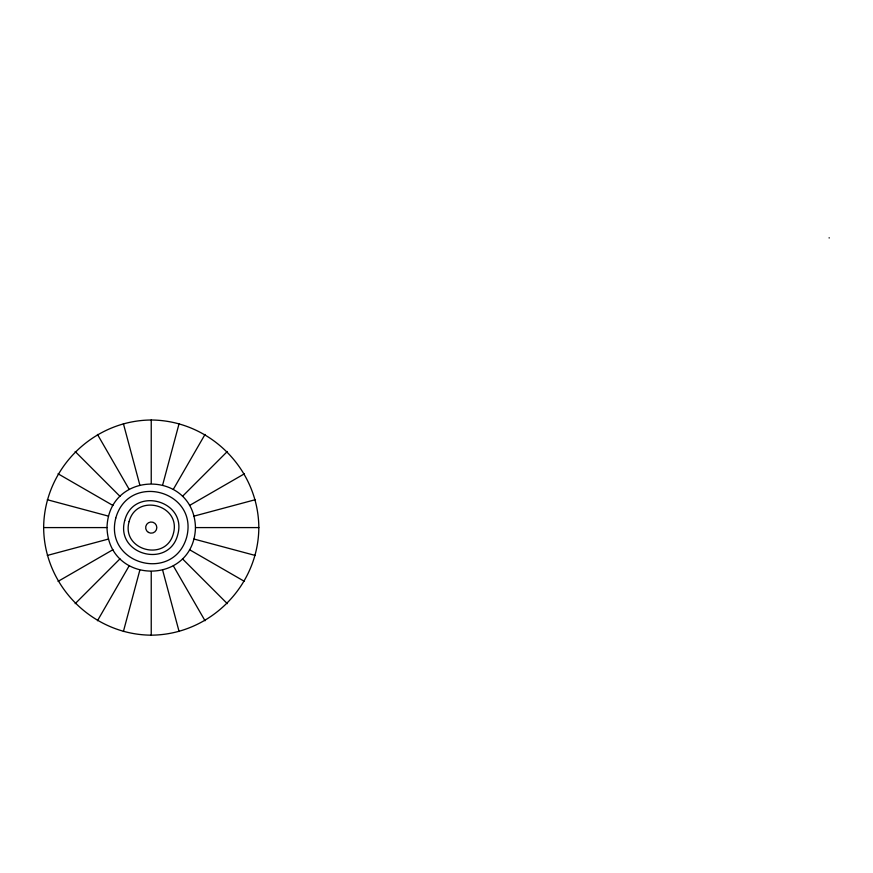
<?xml version="1.0" encoding="UTF-8"?>
<svg xmlns="http://www.w3.org/2000/svg" width="873" height="873" viewBox="0 0 873 873"><rect width="100%" height="100%" fill="white"/><g stroke="black" fill="none" stroke-linecap="round" stroke-linejoin="round"><path stroke-width="1.31" d="M43.65 527.587C44.065 469.008 92.669 420.415 151.236 420C209.815 420.415 258.408 469.008 258.834 527.587C258.408 586.165 209.815 634.758 151.236 635.173C92.669 634.758 44.065 586.165 43.65 527.587L107.008 527.587C108.579 585.597 193.904 585.597 195.465 527.587C193.904 469.576 108.579 469.576 107.008 527.587M123.399 631.506L139.789 570.309M162.684 484.864L179.085 423.667M97.449 620.758L129.128 565.89M173.356 489.284L205.035 434.416M75.165 603.669L119.961 558.862M182.512 496.311L227.318 451.505M58.065 581.385L112.933 549.706M189.539 505.467L244.418 473.788M47.317 555.435L108.514 539.034M193.959 516.139L255.167 499.738M195.465 527.587L258.834 527.587M829.35 237.903L829.034 237.871M47.317 499.738L108.514 516.139M193.959 539.034L255.167 555.435M58.065 473.788L112.933 505.467M189.539 549.706L244.418 581.385M75.165 451.505L119.961 496.311M182.512 558.862L227.318 603.669M97.449 434.416L129.128 489.284M173.356 565.89L205.035 620.758M123.399 423.667L139.789 484.864M162.684 570.309L179.085 631.506M151.236 420L151.236 483.358M151.236 571.815L151.236 635.173M115.771 518.082C103.909 564.547 173.749 583.262 186.702 537.091C198.575 490.626 128.735 471.911 115.771 518.082M124.73 520.483C115.149 554.813 168.882 569.207 177.754 534.691C187.335 500.36 133.602 485.966 124.73 520.483M129.084 521.65C121.085 550.339 165.979 562.365 173.4 533.523C181.398 504.834 136.494 492.809 129.084 521.65M148.454 532.421A5.576 5.576 0 0 0 156.824 527.587A5.576 5.576 0 0 0 148.454 522.752A5.576 5.576 0 0 0 148.454 532.421"/></g></svg>
